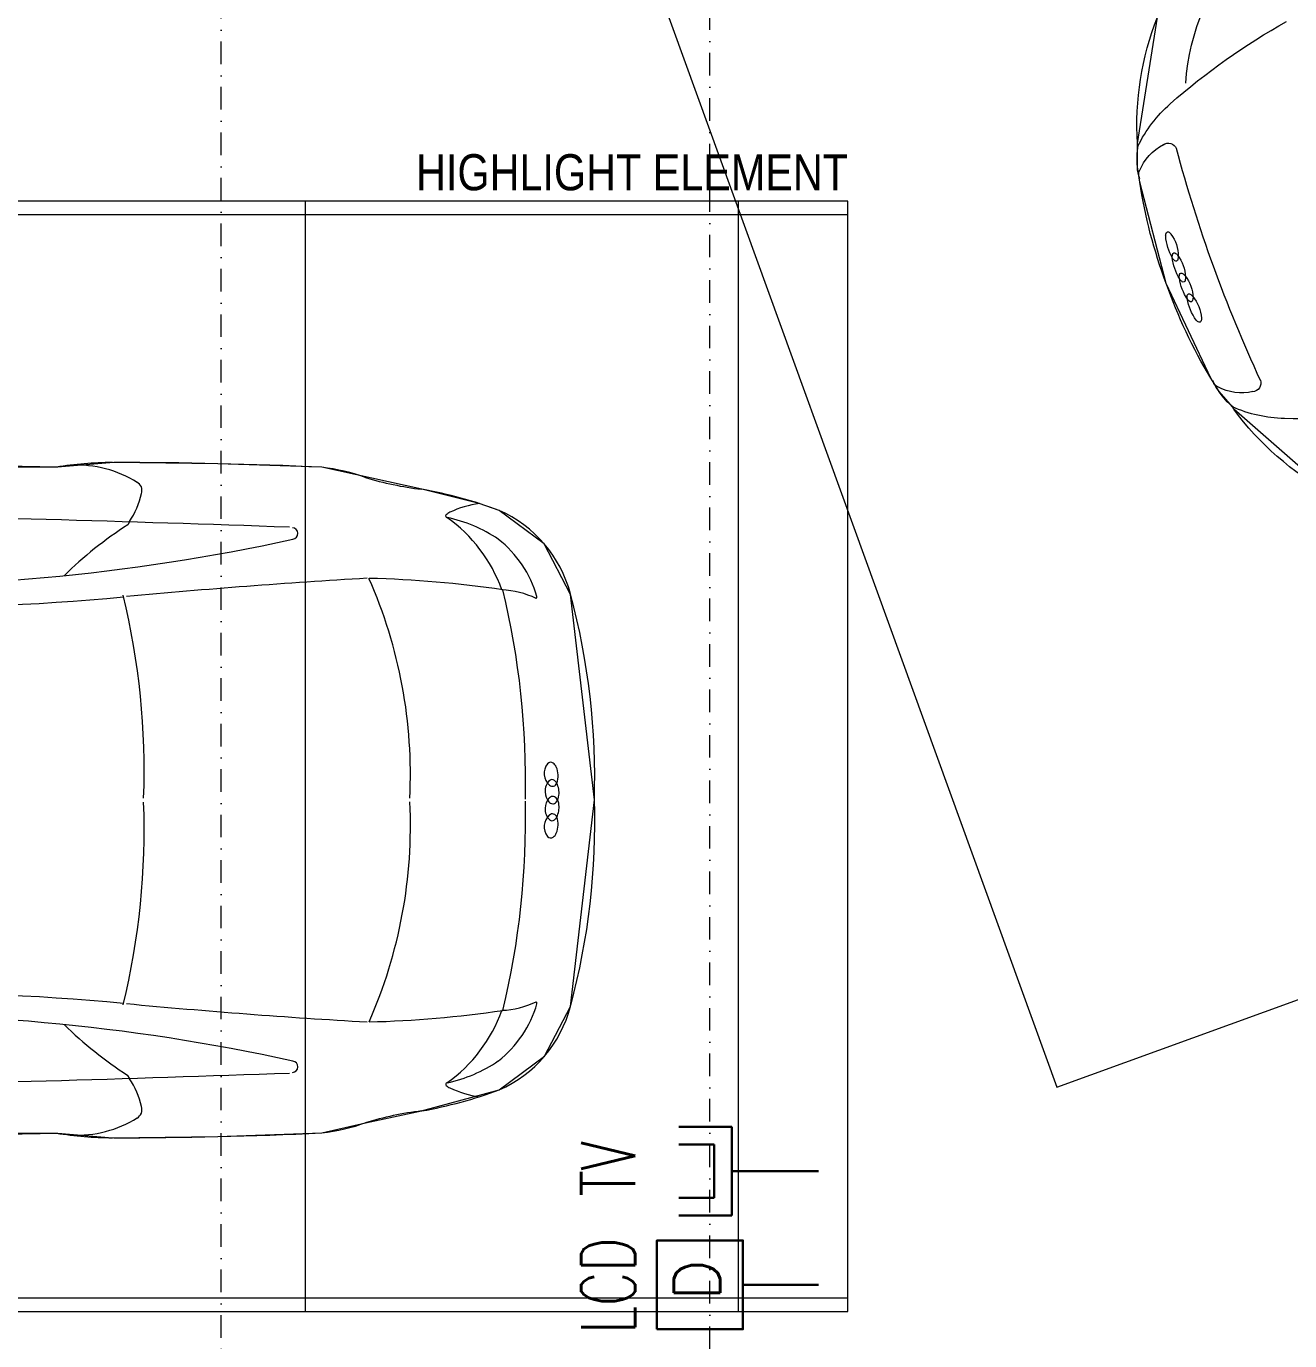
# Model space of a CAD drawing. Extents: x -2050 to 29725, y -1777 to 6820.
# Drawn here: x 7813.5 to 8163.5, y 471.4 to 835.5 of the extents above; entities that cross this region are included whole.
import ezdxf
from ezdxf.enums import TextEntityAlignment as Align
from ezdxf.xclip import XClip

# ---------------------------------------------------------------- set-up
doc = ezdxf.new("R2010")
doc.units = 0
doc.header["$LTSCALE"] = 25
doc.header["$MEASUREMENT"] = 0
doc.header["$XCLIPFRAME"] = 0
doc.linetypes.add('DASHDOT2', pattern=[0.5, 0.25, -0.125, 0, -0.125])
doc.layers.get('0').update_dxf_attribs({"color": 9, "lineweight": 9})
for name, color, linetype, lineweight in [('04', 9, 'Continuous', 9), ('05', 9, 'Continuous', 9), ('06D', 9, 'Continuous', 9), ('21', 9, 'Continuous', 9), ('24', 9, 'DASHDOT2', 9), ('E-DATA LCD EKRAN', 7, 'Continuous', 30), ('E-DATA PRİZİ (RJ45)', 7, 'Continuous', 30), ('E-YAZI', 7, 'Continuous', 30)]:
    doc.layers.add(name, color=color, linetype=linetype, lineweight=lineweight)
doc.styles.add('E-YAZI', font='txttw.shx')
doc.styles.add('MuuM_TEXT-STANDART', font='ARIALN.TTF')

# ---------------------------------------------------------------- blocks, each defined once
blk = doc.blocks.new('p-audi-highlight_platform')
for p, q in [((30.3, 0), (30.3, 307.6)), ((150.3, 0), (150.3, 307.6)), ((0, 303.8), (660.6, 303.8)), ((660.6, 3.8), (0, 3.8))]:
    blk.add_line(p, q)
blk.add_lwpolyline([(0, 307.6), (660.6, 307.6), (660.6, 0), (0, 0)], close=True)
blk = doc.blocks.new('Group-321-1')
at = {"lineweight": 0}
for p, q in [((384783.0404, 69371.037), (384783.0455, 69371.0295)), ((384784.4115, 69370.3332), (384784.4025, 69370.333))]:
    blk.add_line(p, q, dxfattribs=at)
for points in [[(384781.5515, 69367.9843), (384781.749, 69367.6906), (384781.7549, 69367.6863), (384781.7923, 69367.6441), (384781.8263, 69367.6169), (384782.0711, 69367.4613), (384782.3403, 69367.353), (384782.3817, 69367.3414), (384782.4453, 69367.3332), (384782.7991, 69367.344)], [(384783.7337, 69368.6844), (384784.4562, 69370.087), (384784.5363, 69370.2162), (384784.6671, 69370.4777), (384784.7897, 69370.7386), (384784.8195, 69370.8587), (384784.8615, 69371.012), (384784.9078, 69371.2302), (384784.8821, 69371.3838), (384784.7923, 69371.511), (384784.3139, 69371.8312), (384783.7777, 69372.0326), (384783.6197, 69372.0318), (384783.48, 69371.9631), (384783.4374, 69371.9222), (384783.3299, 69371.7988), (384783.1493, 69371.5806), (384783.0089, 69371.3289), (384782.8745, 69371.074), (384782.8143, 69370.9298), (384782.099, 69369.5315)]]:
    blk.add_lwpolyline(points, dxfattribs=at)
for centre, radius, start, end in [((384783.7002, 69371.6914), 0.3498, 77.5866, 129.0276), ((384783.3657, 69370.1215), 1.955, 60.966, 77.834), ((384784.32, 69371.0452), 1.2443, 132.4655, 142.7244), ((384783.6803, 69371.6404), 0.3125, 79.0353, 114.6797), ((384783.8912, 69371.7489), 0.2436, 127.2849, 150.4821), ((384783.7369, 69371.9408), 0.00701, 14.3074, 65.7877), ((384783.7203, 69371.8273), 0.2984, 161.3049, 177.7436), ((384783.7432, 69371.5713), 0.4025, 118.72, 140.7848), ((384783.624, 69371.4545), 0.4181, 82.5082, 117.4781), ((384786.16, 69370.0997), 3.0479, 144.4513, 151.4415), ((384783.1339, 69369.6371), 2.3005, 61.7007, 76.2646), ((384783.5084, 69371.8411), 0.0862, 181.346, 189.6397), ((384783.4275, 69371.8281), 0.00442, 198.8504, 328.8627), ((384783.4781, 69370.0639), 1.955, 47.8221, 64.6901), ((384782.5383, 69372.3373), 0.9575, 316.2186, 325.7418), ((384784.1759, 69371.7659), 0.0116, 115.4859, 202.8384), ((384784.2048, 69371.7798), 0.0437, 204.9366, 291.601), ((384784.1827, 69371.7527), 0.0264, 86.2513, 116.6), ((384784.1802, 69371.7174), 0.0619, 44.0406, 86.0686), ((384784.219, 69371.7483), 0.0101, 111.9283, 196.7629), ((384784.2267, 69371.7313), 0.0287, 93.4709, 113.7003), ((384784.2157, 69371.751), 0.0129, 292.515, 43.913), ((384784.2218, 69371.692), 0.0681, 58.3409, 87.3083), ((384784.245, 69371.7546), 0.0368, 193.5155, 249.2754), ((384784.2513, 69371.7608), 0.045, 244.6107, 282.6822), ((384784.2665, 69371.7271), 0.0153, 157.3959, 204.4647), ((384784.264, 69371.7268), 0.0131, 105.2381, 152.0925), ((384784.2938, 69371.739), 0.045, 202.974, 241.0454), ((384784.2396, 69371.7211), 0.0339, 22.2897, 58.1662), ((384784.2575, 69371.7317), 0.0153, 281.1914, 328.2602), ((384784.2684, 69371.7064), 0.0339, 67.4899, 103.3665), ((384784.2588, 69371.7295), 0.0131, 333.5636, 20.4181), ((384784.2551, 69371.6749), 0.0681, 38.3479, 67.3152), ((384784.3065, 69371.7044), 0.0129, 81.7431, 193.1412), ((384784.2924, 69371.7303), 0.0368, 236.3807, 292.1406), ((384784.3363, 69371.7123), 0.0437, 194.0551, 280.7195), ((384784.3025, 69371.7054), 0.0101, 288.8932, 13.7278), ((384784.2842, 69371.7018), 0.0287, 11.9558, 32.1852), ((384784.2999, 69371.6559), 0.0619, 39.5875, 81.6156), ((384784.3419, 69371.6807), 0.0116, 282.8177, 10.1702), ((384784.3272, 69371.6786), 0.0264, 9.0561, 39.4048), ((384783.6081, 69371.2726), 0.5525, 133.0237, 146.1228), ((384783.2195, 69369.5931), 2.3005, 49.3915, 63.9554), ((384793.5272, 69365.622), 11.9668, 150.13727, 152.89723), ((384800.1056, 69364.1963), 18.1799, 156.13496, 158.24111), ((384783.405, 69370.2154), 1.343, 60.0174, 86.688), ((384784.5586, 69371.2508), 0.3498, 356.6286, 48.0695), ((384783.2749, 69371.4236), 0.0159, 339.0039, 150.3983), ((384784.4941, 69371.4395), 0.2436, 335.1741, 358.3712), ((384784.7399, 69371.4259), 0.00701, 59.8685, 111.3487), ((384784.5288, 69371.2049), 0.3125, 10.9765, 46.6208), ((384865.0479, 69325.7189), 93.6961, 150.803073, 151.627747), ((384777.8715, 69372.8535), 5.6052, 330.8944, 345.1644), ((384783.5314, 69370.1506), 1.343, 38.9682, 65.6387), ((384781.8315, 69372.3216), 3.0479, 334.2146, 341.2049), ((384784.4106, 69371.0507), 0.4181, 8.178, 43.1479), ((384784.436, 69371.2157), 0.4025, 344.8714, 6.9361), ((384783.6723, 69371.3777), 1.2443, 342.9317, 353.1906), ((384784.6574, 69371.3463), 0.2984, 307.9125, 324.3512), ((384783.1168, 69370.8333), 0.3186, 120.9729, 155.4756), ((384782.9706, 69371.0742), 0.0369, 91.8, 120.3439), ((384782.963, 69371.0791), 0.0326, 45.4864, 78.5544), ((384782.8486, 69370.9332), 0.2179, 28.7618, 50.9848), ((384784.8286, 69371.1089), 0.00442, 156.7934, 286.8057), ((384784.7921, 69371.1821), 0.0862, 296.0164, 304.3102), ((384783.7734, 69370.6126), 1.0105, 153.0695, 161.9186), ((384784.1506, 69371.1377), 1.1104, 185.593, 197.2706), ((384768.9056, 69380.2116), 18.1799, 327.41502, 329.52117), ((384785.7608, 69370.6832), 0.9575, 159.9143, 169.4376), ((384822.9409, 69349.5203), 45.4809, 151.91783, 153.89663), ((384776.6075, 69373.5829), 7.1236, 326.0794, 338.11644), ((384782.7341, 69368.9325), 2.0531, 60.6822, 76.5032), ((384784.272, 69370.9318), 0.5525, 339.5333, 352.6324), ((384788.9005, 69367.1922), 5.6052, 140.4918, 154.7617), ((384699.7855, 69410.5499), 93.6961, 334.028379, 334.853054), ((384773.8988, 69375.6976), 11.9668, 332.7589, 335.51885), ((384784.589, 69370.7491), 0.0159, 335.2578, 146.6522), ((384782.8801, 69368.8575), 2.0531, 49.1529, 64.974), ((384790.2301, 69366.5903), 7.1236, 147.53968, 159.57673), ((384784.4389, 69370.1168), 0.2179, 74.6714, 96.8944), ((384783.8462, 69371.294), 1.1104, 288.3855, 300.0631), ((384784.2014, 69370.2765), 0.3186, 330.1806, 4.6832), ((384784.4908, 69370.2948), 0.0326, 47.1018, 80.1697), ((384784.4824, 69370.2982), 0.0369, 5.3122, 33.8561), ((384783.6393, 69370.6814), 1.0105, 323.7375, 332.5866), ((384743.6698, 69390.211), 45.4809, 331.7595, 333.7383), ((384783.574, 69367.6511), 1.8423, 162.0199, 174.3284), ((384782.3166, 69368.2853), 0.8221, 201.4762, 226.3392), ((384782.1191, 69367.7954), 0.3803, 174.3105, 196.6697), ((384781.8274, 69367.732), 0.0243, 63.7649, 169.9953), ((384784.0992, 69371.3805), 4.2739, 238.0489, 242.6341), ((384781.9405, 69367.6889), 0.1449, 160.4215, 200.1828), ((384781.9367, 69367.8086), 0.2189, 213.4367, 228.8733), ((384781.3493, 69368.793), 1.8423, 311.3278, 323.6363), ((384781.8626, 69367.7093), 0.0958, 222.8673, 244.0075), ((384781.8298, 69367.649), 0.0272, 202.2018, 232.2843), ((384782.6953, 69368.7143), 1.3999, 231.6246, 243.5204), ((384781.9795, 69367.566), 0.00393, 106.148, 191.2356), ((384781.9842, 69367.5477), 0.0228, 79.7433, 104.6743), ((384781.9679, 69367.4673), 0.1048, 43.0274, 79.064), ((384784.0734, 69371.3937), 4.2739, 243.022, 247.6072), ((384781.9926, 69367.569), 0.0174, 192.4725, 226.4338), ((384782.0763, 69367.6572), 0.139, 226.4813, 253.2418), ((384782.0325, 69367.5354), 0.00393, 108.0079, 193.0955), ((384782.0455, 69367.5388), 0.0174, 194.3324, 228.2937), ((384782.0378, 69367.5173), 0.0228, 81.6031, 106.5342), ((384782.0242, 69367.4364), 0.1048, 44.8873, 80.9239), ((384782.0223, 69367.5184), 0.0302, 24.4378, 42.4802), ((384782.0457, 69367.5282), 0.00493, 273.6822, 33.6822), ((384782.6682, 69368.0497), 0.6058, 266.1764, 306.5902), ((384782.1264, 69367.6297), 0.139, 228.3412, 255.1017), ((384782.043, 69367.5459), 0.0229, 252.8528, 277.4764), ((384782.0856, 69367.5071), 0.00493, 90.1141, 210.1141), ((384782.1019, 69367.5147), 0.0229, 206.3199, 230.9435), ((384782.0905, 69367.4822), 0.0302, 81.316, 99.3585), ((384782.1758, 69367.6043), 0.139, 230.5544, 257.315), ((384782.0967, 69367.5174), 0.0229, 254.7126, 279.3362), ((384782.0783, 69367.4086), 0.1048, 44.7323, 80.7688), ((384782.0769, 69367.4892), 0.0302, 26.2976, 44.3401), ((384782.0999, 69367.4998), 0.00493, 275.5421, 35.5421), ((384782.7254, 69368.6988), 1.3999, 242.1358, 254.0316), ((384782.1404, 69367.4796), 0.00493, 91.9739, 211.9739), ((384782.1563, 69367.4877), 0.0229, 208.1798, 232.8034), ((384782.146, 69367.4549), 0.0302, 83.1759, 101.2183), ((384782.2273, 69367.5797), 0.139, 232.4143, 259.1748), ((384782.1491, 69367.4857), 0.0174, 257.3624, 291.3237), ((384782.1362, 69367.3809), 0.1048, 46.5921, 82.6287), ((384782.1361, 69367.4668), 0.0228, 19.1219, 44.053), ((384782.1539, 69367.4731), 0.00393, 292.5606, 17.6483), ((384782.1921, 69367.441), 0.0228, 20.9818, 45.9129), ((384782.2044, 69367.4602), 0.0174, 259.2223, 293.1836), ((384782.2096, 69367.4478), 0.00393, 294.4205, 19.5081), ((384782.4333, 69367.421), 0.0243, 315.6609, 61.8912), ((384782.3323, 69367.4878), 0.1449, 285.4734, 325.2346), ((384782.3147, 69367.695), 0.3803, 288.9864, 311.3457), ((384782.3942, 69367.4364), 0.0958, 241.6486, 262.7889), ((384782.3644, 69367.3745), 0.0272, 253.3718, 283.4544), ((384782.4317, 69367.5545), 0.2189, 256.7829, 272.2195), ((384782.5977, 69368.1411), 0.8221, 259.3169, 284.18)]:
    blk.add_arc(centre, radius, start, end, dxfattribs=at)
blk = doc.blocks.new('Group-324-1')
for p, q in [((384781.7733, 69371.0498), (384781.7031, 69371.0121)), ((384782.5366, 69370.3335), (384781.7733, 69371.0498)), ((384781.7031, 69371.0121), (384781.6524, 69370.9735)), ((384782.4941, 69370.2883), (384781.7252, 69371.016)), ((384781.8057, 69371.015), (384782.0321, 69370.9999)), ((384782.0321, 69370.9999), (384782.1497, 69371.0007)), ((384782.1497, 69371.0007), (384782.6141, 69370.5571)), ((384781.6524, 69370.9735), (384781.6499, 69370.9499)), ((384781.6499, 69370.9499), (384781.7011, 69370.8824)), ((384781.7011, 69370.8824), (384782.4371, 69370.2063)), ((384782.6141, 69370.5571), (384782.5545, 69370.4624)), ((384782.5545, 69370.4624), (384782.5076, 69370.3596))]:
    blk.add_line(p, q)
blk.add_lwpolyline([(384782.6141, 69370.5571), (384782.1497, 69371.0007), (384782.0321, 69370.9999), (384781.8107, 69371.0146), (384781.7733, 69371.0498), (384781.7031, 69371.0121), (384781.6524, 69370.9735), (384781.6499, 69370.9499), (384781.7011, 69370.8824), (384782.4371, 69370.2063), (384782.5131, 69370.3555), (384782.5079, 69370.3604), (384782.5545, 69370.4624)], close=True)
blk = doc.blocks.new('Group-325-1')
for p, q in [((384784.2699, 69369.7089), (384784.2277, 69369.6053)), ((384784.901, 69369.5901), (384784.2699, 69369.7089)), ((384784.2277, 69369.6053), (384784.1715, 69369.5072)), ((384784.9688, 69369.494), (384784.901, 69369.5901)), ((384784.1334, 69369.5156), (384785.1602, 69369.3127)), ((384785.1131, 69369.3188), (384784.9688, 69369.494)), ((384784.1214, 69369.4547), (384785.1608, 69369.254)), ((384785.0663, 69369.1565), (384784.0879, 69369.3606)), ((384785.1602, 69369.3127), (384785.1706, 69369.2337)), ((384785.1706, 69369.2337), (384785.1687, 69369.1701)), ((384785.1687, 69369.1701), (384785.151, 69369.1543)), ((384785.151, 69369.1543), (384785.0663, 69369.1565))]:
    blk.add_line(p, q)
blk.add_lwpolyline([(384784.2699, 69369.7089), (384784.901, 69369.5901), (384784.9688, 69369.494), (384785.1099, 69369.3227), (384785.1602, 69369.3127), (384785.1706, 69369.2337), (384785.1687, 69369.1701), (384785.151, 69369.1543), (384785.0663, 69369.1565), (384784.0879, 69369.3606), (384784.1366, 69369.4517), (384784.166, 69369.5091), (384784.1719, 69369.508), (384784.2277, 69369.6053)], close=True)
blk = doc.blocks.new('p-audi_arac')
at = {"layer": '06D', "lineweight": 0, "flags": 128}
blk.add_lwpolyline([(695.6, 0.8), (-4.4, 0.8), (-4.4, 400.8), (695.6, 400.8)], close=True, dxfattribs=at)
at = {"layer": '04', "xscale": 100, "yscale": 100, "zscale": 100, "rotation": 117.1763778173342}
for name in ['Group-321-1', 'Group-325-1', 'Group-324-1']:
    blk.add_blockref(name, (23745751.03, -31061967.79), dxfattribs=at)
blk = doc.blocks.new('E-LCD+TV')
at = {"layer": 'E-DATA PRİZİ (RJ45)', "color": 1}
for p, q in [((38.46, 77.49), (38.46, 48)), ((48.29, 77.49), (48.29, 57.83)), ((77.78, 77.49), (77.78, 57.83)), ((87.61, 77.49), (87.61, 48)), ((48.29, 57.83), (77.78, 57.83)), ((38.46, 48), (87.61, 48)), ((63.03, 48), (63.03, 0)), ((0, 0), (0, 41.99))]:
    blk.add_line(p, q, dxfattribs=at)
blk.add_lwpolyline([(-24.58, 89.56), (24.58, 89.56), (24.58, 41.99), (-24.58, 41.99)], close=True, dxfattribs=at)
at = {"layer": 'E-DATA PRİZİ (RJ45)', "color": 1, "style": 'E-YAZI'}
blk.add_text('D', height=25.6, dxfattribs=at).set_placement((-8.79, 54.59))
at = {"layer": 'E-YAZI', "color": 1, "style": 'E-YAZI', "width": 0.7}
for s, p in [('LCD', (-26.97, 101.57)), ('TV', (49.03, 101.57))]:
    blk.add_text(s, height=30, dxfattribs=at).set_placement(p)

msp = doc.modelspace()

# ---------------------------------------------------------------- linework, layer by layer
at = {"layer": '21', "linetype": 'DASHDOT2'}
msp.add_lwpolyline([(8002.88, 204.47), (8002.88, 4014.1)], dxfattribs=at)
at = {"layer": '24'}
msp.add_lwpolyline([(7867.5, 195), (7867.5, 4035)], dxfattribs=at)

# ---------------------------------------------------------------- block references
at = {"layer": '04', "xscale": -1, "rotation": 19.9319625242744}
msp.add_blockref('p-audi_arac', (8753.2, 777.99), dxfattribs=at)
at = {"layer": '04'}
ref = msp.add_blockref('p-audi_arac', (8070.9, 820.84), dxfattribs=dict(at, rotation=180))
XClip(ref).set_block_clipping_path([(78.7122941336, 1.0544697778), (604.8782045665, 398.767110667)])
at = {"layer": '05', "xscale": -1}
msp.add_blockref('p-audi-highlight_platform', (8041.16, 479.43), dxfattribs=at)
at = {"layer": 'E-DATA LCD EKRAN', "color": 1, "xscale": 0.5, "yscale": 0.5, "zscale": 0.5, "rotation": 89.99999999999999}
msp.add_blockref('E-LCD+TV', (8033.03, 486.83), dxfattribs=at)

# ---------------------------------------------------------------- texts
at = {"layer": '05', "style": 'MuuM_TEXT-STANDART'}
msp.add_text('HIGHLIGHT ELEMENT', height=10, dxfattribs=at).set_placement((8041.16, 787.03), align=Align.BOTTOM_RIGHT)

doc.saveas('drawing.dxf')
